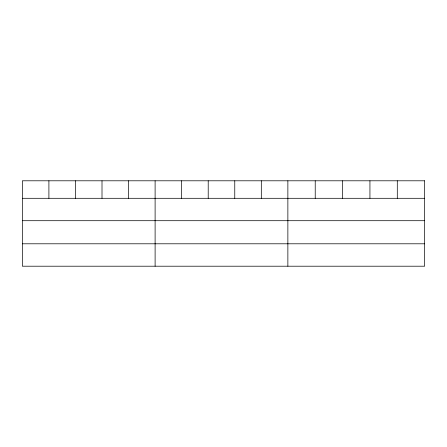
<?xml version="1.0" encoding="UTF-8"?>
<svg xmlns="http://www.w3.org/2000/svg" width="447" height="447" viewBox="0 0 447 447"><rect width="100%" height="100%" fill="white"/><g stroke="black" fill="none" stroke-linecap="round" stroke-linejoin="round"><path stroke-width="0.67" d="M22.35 198.3L424.65 198.3M22.35 220.706L424.65 220.706M22.35 243.794L424.65 243.794M397.294 180.795L397.294 198.3M369.937 180.795L369.937 198.3M342.581 180.795L342.581 198.3M315.224 180.795L315.224 198.3M287.868 180.795L287.868 266.205M261.316 180.795L261.316 198.3M234.764 180.795L234.764 198.3M208.213 180.795L208.213 198.3M181.661 180.795L181.661 198.3M155.109 180.795L155.109 266.205M128.557 180.795L128.557 198.3M102.005 180.795L102.005 198.3M75.454 180.795L75.454 198.3M48.902 180.795L48.902 198.3M424.65 180.795L22.35 180.795L22.35 266.205L424.65 266.205L424.65 180.795"/></g></svg>
